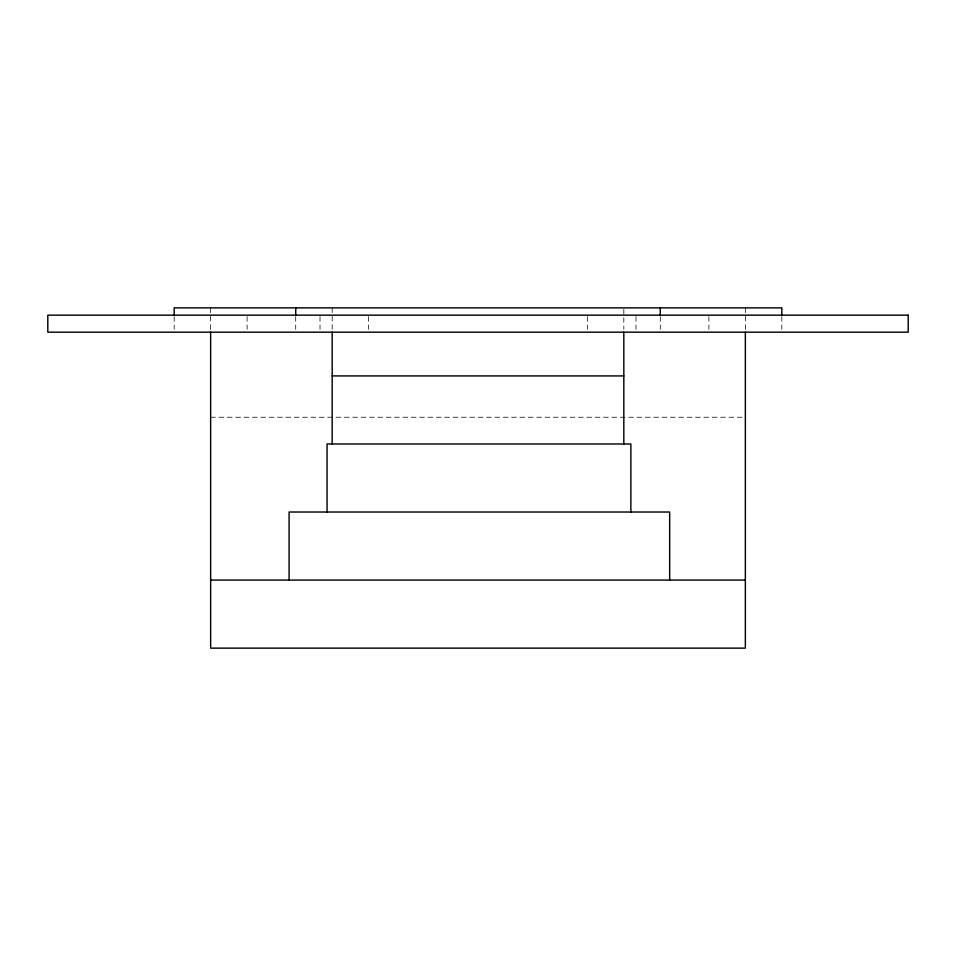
<?xml version="1.0" encoding="UTF-8"?>
<svg xmlns="http://www.w3.org/2000/svg" width="956" height="956" viewBox="0 0 956 956"><rect width="100%" height="100%" fill="white"/><g stroke="black" fill="none" stroke-linecap="round" stroke-linejoin="round"><path stroke-width="0.72" stroke-dasharray="4.78 3.58" d="M210.643 417.234L742.943 417.234M781.817 316.579L781.817 329.33M745.357 307.868L745.357 329.306M708.898 316.579L708.898 329.33M660.285 316.579L660.285 329.33M635.979 316.579L635.979 329.33M623.826 309.29L623.826 329.306M587.378 316.579L587.378 329.33M368.622 316.579L368.622 329.33M332.174 307.868L332.174 329.306M320.021 316.579L320.021 329.33M295.715 316.579L295.715 329.33M247.102 316.579L247.102 329.33M210.643 307.868L210.643 329.306M174.183 316.579L174.183 329.33"/><path stroke-width="1.43" d="M332.174 375.923L623.826 375.923M210.643 580.077L745.357 580.077M781.817 315.157L781.817 307.868L174.183 307.868L174.183 315.157M745.357 332.174L745.357 648.132L210.643 648.132L210.643 332.174M669.666 580.077L669.666 512.022L289.094 512.022L289.094 580.077M660.285 307.868L660.285 315.157M630.864 512.022L630.864 443.978L327.06 443.978L327.06 512.022M623.826 332.174L623.826 443.978M332.174 332.174L332.174 443.978M295.715 307.868L295.715 315.157M908.2 315.157L47.8 315.157L47.8 332.174L908.2 332.174L908.2 315.157"/></g></svg>
